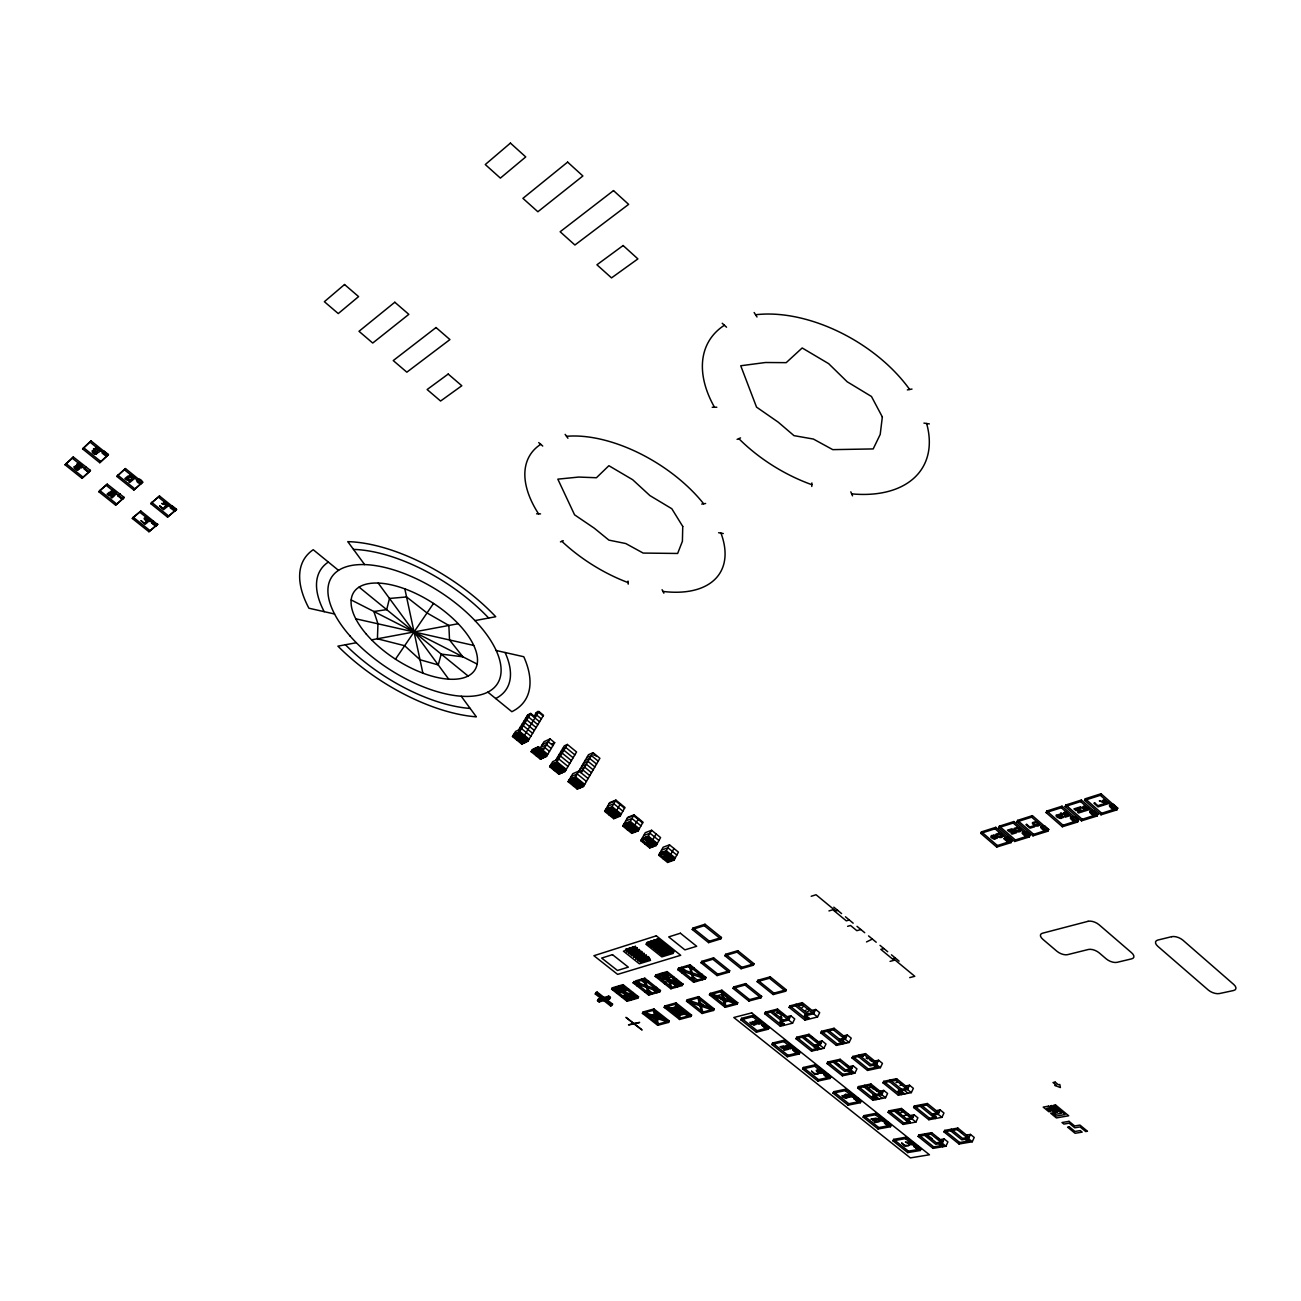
<?xml version="1.0" encoding="UTF-8"?>
<svg xmlns="http://www.w3.org/2000/svg" width="1301" height="1301" viewBox="0 0 1301 1301"><rect width="100%" height="100%" fill="white"/><g stroke="black" fill="none" stroke-linecap="round" stroke-linejoin="round"><path stroke-width="1.5" d="M79.507 468.832L79.507 468.897A2 0.878 36.3 0 1 79.215 469.254L75.295 467.644L77.572 470.246A2.391 1.057 36.3 0 0 78.06 470.311L77.621 469.303A2.179 0.959 36.3 0 1 77.117 469.352L76.824 469.271M811.775 486.46L811.889 482.931M76.857 464.457L78.304 463.367A2.944 1.301 36.3 0 1 78.776 463.449A2.651 1.171 36.3 0 1 79.784 463.839L81.833 465.498A3.252 1.431 36.3 0 1 82.272 466.213L82.321 467.254A7.221 3.187 36.3 0 1 81.882 467.71L81.182 467.921A3.171 1.399 36.3 0 1 80.499 467.84A2.683 1.187 36.3 0 1 79.231 467.287L77.702 466.067A2.586 1.138 36.3 0 1 77.084 465.238M1117.559 808.344L1101.069 793.756L1085.278 798.781L1084.579 800.326L1101.004 814.8L1116.86 809.905L1117.673 808.116L1113.558 804.473C1101.41 804.213 1122.259 814.914 1109.574 805.709M970.465 1134.407L968.497 1138.733L961.862 1139.855L950.543 1130.748L951.226 1129.252L962.545 1138.359L969.18 1137.237L957.845 1128.081L944.656 1130.406L943.973 1131.886L959.032 1144.002L972.27 1141.774L974.221 1137.448L970.465 1134.407L967.131 1134.976L965.179 1139.302L968.936 1142.327L969.619 1140.831L965.862 1137.806M959.032 1144.002L959.699 1142.506L969.619 1140.831M1113.558 804.473L1109.46 805.953M944.168 1138.912L942.217 1143.189L935.744 1144.295L924.523 1135.301L925.206 1133.822L936.427 1142.815L942.9 1141.709L931.646 1132.683L918.815 1134.944L918.132 1136.423L933.045 1148.36L945.957 1146.197L947.909 1141.92L944.168 1138.912L940.932 1139.481L938.98 1143.742L942.721 1146.734L943.388 1145.254L939.664 1142.262M1097.784 814.475L1081.375 800.034L1065.877 804.977L1065.161 806.506L1081.505 820.833L1097.068 816.02L1097.881 814.231L1093.799 810.637C1081.814 810.409 1102.484 820.947 1089.88 811.857M943.973 1131.886L957.146 1129.577L957.845 1128.081M1101.004 814.8L1101.703 813.255L1117.673 808.116M933.045 1148.36L933.728 1146.88L943.388 1145.254M1084.579 800.326L1100.353 795.301L1101.069 793.756M1093.799 810.637L1089.783 812.084M918.132 1136.423L930.963 1134.163L931.646 1132.683M1078.35 820.492L1062.039 806.197L1046.817 811.043L1046.102 812.572L1062.348 826.753L1077.635 822.021L1078.464 820.264L1074.382 816.686C1062.575 816.491 1083.066 826.867 1070.544 817.89M932.264 1113.981L938.834 1112.762L927.385 1103.508L914.327 1106.013L913.627 1107.493L928.849 1119.722L941.957 1117.331L943.957 1113.005L940.151 1109.932L936.85 1110.55M1081.505 820.833L1082.204 819.305L1097.881 814.231M928.849 1119.722L929.532 1118.242L936.07 1117.039L935.37 1118.535L920.132 1106.257L920.832 1104.76L936.07 1117.039M917.384 1145.839L914.131 1146.604L917.384 1145.839L921.092 1148.799L920.311 1150.491L907.74 1152.605L892.941 1140.831L893.624 1139.367L906.13 1137.172L920.994 1149.027L908.407 1151.157L893.624 1139.367M921.092 1148.799L917.823 1149.564L914.131 1146.604M1065.161 806.506L1080.659 801.579L1081.375 800.034M1074.382 816.686L1070.447 818.118M940.151 1109.932L938.151 1114.258L931.581 1115.477M927.385 1103.508L926.686 1105.021L941.957 1117.331M907.74 1152.605L908.407 1151.157M1062.348 826.753L1063.047 825.224L1078.464 820.264M910.18 1121.787L909.497 1123.251L894.389 1111.152L895.088 1109.688L910.18 1121.787L903.821 1122.942L888.746 1110.891L888.046 1112.355L903.122 1124.422L915.904 1122.08L917.888 1117.819L914.115 1114.794L910.911 1115.38M914.115 1114.794L912.115 1119.055L905.724 1120.242M1048.557 829.713L1032.392 815.646L1017.593 820.362L1016.878 821.874L1032.978 835.827L1047.842 831.225L1048.671 829.485L1044.638 825.972C1033.075 825.81 1053.29 835.958 1040.898 827.143M892.941 1140.831L905.447 1138.635L906.13 1137.172M1046.102 812.572L1061.323 807.726L1062.039 806.197M903.122 1124.422L903.821 1122.942M1044.638 825.972L1040.784 827.371M909.513 1085.213L907.48 1089.539L897.739 1091.474L901.577 1094.564L902.276 1093.068L898.438 1089.978L908.179 1088.026L896.6 1078.692L883.688 1081.359L882.989 1082.855L898.34 1095.198L911.334 1092.629L913.367 1088.319L909.513 1085.213L906.26 1085.863L904.228 1090.189L908.065 1093.279M863.815 1115.656L878.76 1127.544L891.201 1125.267L876.207 1113.282L863.815 1115.656L863.116 1117.104L878.061 1128.992L890.518 1126.731L891.315 1125.04L887.558 1122.047C880.305 1121.316 888.616 1127.951 891.315 1125.04M888.046 1112.355L900.764 1109.948L901.463 1108.468L912.814 1117.575L906.407 1118.762M1030.002 835.47L1013.918 821.533L999.379 826.168L998.664 827.664L1014.682 841.487L1029.286 836.966L1030.099 835.242L1026.099 831.762C1014.699 831.615 1034.734 841.617 1022.423 832.9M1032.978 835.827L1033.677 834.331L1048.671 829.485M878.061 1128.992L878.76 1127.544M1014.682 841.487L1015.382 839.991L1030.099 835.242M898.34 1095.198L899.056 1093.718L902.276 1093.068M1016.878 821.874L1031.677 817.158L1032.392 815.646M887.558 1122.047L884.338 1122.844M1026.099 831.762L1022.326 833.128M863.116 1117.104L875.508 1114.746L876.207 1113.282M1011.755 841.113L995.785 827.322L981.491 831.876L980.775 833.356L996.696 847.049L1011.056 842.609L1011.869 840.885L1007.885 837.437L1004.177 838.803L1008.145 842.235L1004.177 838.803M883.753 1090.417L881.72 1094.678L872.239 1096.58L876.045 1099.621L876.744 1098.142L872.938 1095.1L882.436 1093.198L870.954 1083.993L858.384 1086.595L857.668 1088.059L872.89 1100.239L885.542 1097.735L887.575 1093.474L883.753 1090.417L880.582 1091.051L878.549 1095.312L882.371 1098.369M882.989 1082.855L895.901 1080.188L896.6 1078.692M872.89 1100.239L873.605 1098.776L876.744 1098.142M996.696 847.049L997.395 845.552L1011.869 840.885M998.664 827.664L1013.203 823.029L1013.918 821.533M878.565 1060.234L876.484 1064.543L870.06 1065.942L858.384 1056.542L859.099 1055.046L870.776 1064.446L877.216 1063.047L865.507 1053.615L852.74 1056.461L852.009 1057.941L867.539 1070.43L880.387 1067.682L882.452 1063.372L878.565 1060.234L875.345 1060.933L873.264 1065.243L877.15 1068.381L877.866 1066.885L873.996 1063.746M980.775 833.356L995.07 828.802L995.785 827.322M857.44 1098.011L854.253 1098.857L857.44 1098.011L861.229 1101.02L860.416 1102.711L848.089 1105.151L832.998 1093.133L833.713 1091.685L845.959 1089.148L861.116 1101.248L848.805 1103.703L833.713 1091.685M861.229 1101.02L858.026 1101.866L854.253 1098.857M857.668 1088.059L870.239 1085.473L870.954 1083.993M848.089 1105.151L848.805 1103.703M867.539 1070.43L868.255 1068.95L877.866 1066.885M853.082 1065.779L851.017 1070.056L844.739 1071.406L833.177 1062.136L833.892 1060.657L845.471 1069.926L851.732 1068.576L840.137 1059.274L827.696 1062.039L826.981 1063.519L842.365 1075.813L854.871 1073.146L856.936 1068.869L853.082 1065.779L849.943 1066.462L847.878 1070.723L851.732 1073.813L852.448 1072.333L848.594 1069.243M832.998 1093.133L845.26 1090.612L845.959 1089.148M852.009 1057.941L864.791 1055.111L865.507 1053.615M842.365 1075.813L843.081 1074.35L852.448 1072.333M803.302 1067.487L818.54 1079.619L830.737 1077L815.418 1064.771L803.302 1067.487L802.587 1068.934L817.825 1081.066L830.022 1078.464L830.835 1076.773L827.029 1073.715C819.841 1073.162 828.184 1079.814 830.835 1076.773M826.981 1063.519L839.405 1060.754L840.137 1059.274M839.552 1039.288L845.91 1037.808L834.087 1028.278L821.468 1031.303L820.72 1032.783L836.413 1045.402L849.114 1042.475L851.228 1038.149L847.293 1034.994L844.121 1035.742L841.991 1040.052L845.926 1043.207M817.825 1081.066L818.54 1079.619M836.413 1045.402L837.145 1043.906L843.471 1042.443L827.761 1029.79L827.013 1031.286L842.739 1043.939L843.471 1042.443M827.029 1073.715L823.858 1074.61M847.293 1034.994L845.178 1039.304L838.82 1040.784M818.41 1048.248L817.678 1049.728L802.099 1037.239L802.831 1035.775L818.41 1048.248L812.247 1049.679L811.515 1051.143L795.968 1038.718L796.7 1037.239L809.011 1034.295L820.72 1043.695L814.524 1045.142M811.515 1051.143L823.875 1048.297L825.989 1044.02L822.102 1040.898L819.988 1045.175L813.792 1046.606M802.587 1068.934L814.702 1066.235L815.418 1064.771M820.72 1032.783L833.356 1029.774L834.087 1028.278M815.711 1009.478L813.548 1013.788L804.116 1016.146L808.084 1019.333L808.832 1017.854L804.864 1014.666L814.296 1012.292L802.343 1002.664L789.87 1005.884L789.105 1007.364L804.961 1020.114L817.516 1016.992L819.679 1012.682L815.711 1009.478L812.556 1010.275M800.034 1052.493L784.568 1040.149L772.583 1043.028L771.851 1044.475L787.251 1056.737L799.302 1053.956L800.148 1052.265L796.293 1049.191C786.341 1048.817 804.994 1057.599 793.268 1049.891M795.968 1038.718L808.263 1035.775L809.011 1034.295M804.961 1020.114L805.709 1018.618L808.832 1017.854M787.251 1056.737L787.983 1055.29L800.148 1052.265M796.293 1049.191L793.155 1050.118M789.105 1007.364L801.595 1004.161L802.343 1002.664M790.797 1015.772L788.634 1020.033L779.462 1022.326L783.381 1025.464L784.129 1023.985L780.21 1020.846L789.382 1018.553L777.543 1009.056L765.395 1012.194L764.646 1013.658L780.34 1026.213L792.569 1023.188L794.716 1018.927L790.797 1015.772L787.723 1016.536M771.851 1044.475L783.836 1041.613L784.568 1040.149M780.34 1026.213L781.088 1024.749L784.129 1023.985M769.021 1027.741L753.409 1015.284L741.57 1018.325L740.806 1019.789L756.369 1032.165L768.273 1029.205L769.135 1027.53L765.248 1024.407L762.142 1025.383L766.029 1028.489L762.142 1025.383M785.576 991.248L786.308 989.817L770.225 976.84L757.898 980.255L757.166 981.67L773.168 994.549L785.576 991.248L769.493 978.271L757.166 981.67M764.646 1013.658L776.795 1010.535L777.543 1009.056M773.168 994.549L773.916 993.118L786.308 989.817M756.369 1032.165L757.117 1030.717L769.135 1027.53M769.493 978.271L770.225 976.84M760.939 997.818L761.67 996.387L745.733 983.605L733.731 986.922L732.983 988.337L748.856 1001.038L760.939 997.818L745.001 985.036L732.983 988.337M740.806 1019.789L752.645 1016.732L753.409 1015.284M748.856 1001.038L749.587 999.623L761.67 996.387M753.312 965.228L754.06 963.797L737.797 950.689L725.633 954.283L724.868 955.715L741.066 968.725L753.312 965.228L737.049 952.121L724.868 955.715M745.001 985.036L745.733 983.605M741.066 968.725L741.814 967.293L754.06 963.797M737.049 952.121L737.797 950.689M728.967 972.172L729.715 970.757L713.615 957.845L701.759 961.358L701.011 962.756L717.046 975.587L728.967 972.172L712.867 959.26L701.011 962.756M717.046 975.587L717.794 974.173L729.715 970.757M702.345 979.783L703.093 978.368L699.125 975.197M696.539 981.426L697.287 980.043L693.319 976.872L690.067 964.805L678.52 968.22L677.772 969.619L693.661 982.255L705.272 978.937L706.02 977.539L702.036 974.368L699.092 975.262M720.705 938.932L721.47 937.501L705.028 924.247L693.01 928.052L692.246 929.483L708.606 942.64L720.705 938.932L704.264 925.678L692.246 929.483M701.288 975.766L702.036 974.368M712.867 959.26L713.615 957.845M693.319 969.408L694.067 967.993L690.067 964.805L689.319 966.22L693.661 982.255L694.392 980.856L693.319 976.872L689.693 979.1M708.606 942.64L709.37 941.208L721.47 937.501M680.651 968.773L681.399 967.375L685.351 970.611L681.757 972.79M704.264 925.678L705.028 924.247M675.788 980.434L676.52 979.051L671.885 980.45L678.293 985.524L677.577 986.841M675.463 987.459L676.195 986.077L669.804 981.003L665.201 982.385M686.424 967.066L687.172 965.667L691.124 968.903L694.035 968.058L702.003 974.416M664.502 983.702L665.234 982.32M672.812 978.092L673.56 976.693L668.942 978.092L662.518 973.002M659.688 974.953L660.436 973.571L666.86 978.661L662.258 980.043L661.542 981.377M661.802 974.335L662.551 972.953L668.958 978.043M653.801 988.223L657.704 991.313L656.94 992.728L653.037 989.654L656.566 987.426L653.769 988.288L657.672 991.362L660.453 990.581L644.792 978.206L642.043 979.019L645.963 982.109L649.427 993.736L648.679 995.086L633.099 982.808L636.563 980.645M636.596 980.58L635.815 982.011L639.734 985.085L637.002 985.882L640.499 983.67L636.596 980.58L642.076 978.97L645.995 982.06L648.744 981.247L645.215 983.475L641.295 980.385L642.076 978.97M629.538 993.671L634.855 997.851L634.091 999.249L628.773 995.086L632.465 994.013L633.245 992.598L629.505 993.736L634.823 997.9L638.531 996.842L623.033 984.646L612.348 987.817L611.6 989.15L627.049 1001.266L637.799 998.192L638.531 996.842L612.348 987.817L627.781 999.916L631.457 998.859L626.188 994.647L624.708 989.882L619.374 985.686L618.593 987.085L623.927 991.281L627.619 990.207L628.399 988.793L624.675 989.931L619.341 985.735M597.501 1000.68L607.941 997.656L608.787 996.127L610.413 997.395L609.584 998.924L599.127 1001.949L597.501 1000.68L598.346 999.168L608.787 996.127M617.699 991.931L616.918 993.33L620.593 992.256L615.259 988.077L616.04 986.678L621.325 990.907M610.624 1005.949L612.576 1004.112L597.24 992.126L596.134 992.452L595.289 993.98L610.624 1005.949L612.576 1004.112M599.127 1001.949L599.972 1000.436L610.413 997.395M670.747 854.334L673.983 848.496M667.608 862.449L673.999 860.156L678.423 852.122L669.511 844.869L663.152 847.211L658.696 855.212L667.608 862.449L668.828 860.254M595.289 993.98L597.24 992.126M663.087 851.862L671.609 859.847M658.696 855.212L665.055 852.887L669.511 844.869M656.094 845.601L660.566 837.584L651.606 830.266L645.28 832.673L640.791 840.674L649.752 847.959L656.094 845.601L647.101 838.283L640.791 840.674M652.826 839.763L656.094 833.925M649.752 847.959L650.565 846.496L656.907 844.138L647.914 836.836L641.604 839.21L650.565 846.496M645.166 837.291L653.736 845.325M647.101 838.283L651.606 830.266M638.075 830.965L643.019 822.216L634.01 814.865L627.732 817.337L622.772 826.054L631.798 833.372L638.075 830.965L629.034 823.614L622.772 826.054M634.807 825.094L638.515 818.54M631.798 833.372L632.611 831.924L638.905 829.501L629.863 822.151L623.602 824.59L632.611 831.924M627.147 822.655L626.724 823.37L635.75 830.705M629.034 823.614L634.01 814.865M619.975 816.231L624.968 807.498L615.893 800.099L609.665 802.636L604.656 811.352L613.73 818.703L619.975 816.231L610.868 808.848L604.656 811.352M610.868 808.848L615.893 800.099M616.674 810.36L620.431 803.807M613.73 818.703L614.56 817.256L620.805 814.784L611.714 807.384L605.502 809.889L614.56 817.256M609.014 807.905L608.592 808.637L617.682 816.02M588.101 778.518L578.929 771.054L572.798 773.705L568.114 781.673L577.286 789.122L578.132 787.674L584.279 785.072L575.075 777.591L568.96 780.226L578.132 787.674M577.286 789.122L583.433 786.536L599.907 758.288L593.077 752.694L588.475 754.726L574.229 779.055L568.114 781.673M572.44 778.177L572.017 778.909L581.205 786.373M581.222 772.924L593.077 752.694M593.809 755.247L594.232 754.515L596.509 756.385M568 766.452L558.763 758.922L552.697 761.638L549.673 766.712L558.91 774.209L565.854 770.094L556.6 762.565L550.534 765.264L559.755 772.761M563.235 770.696L562.796 771.428L553.559 763.915L553.998 763.183M558.91 774.209L564.992 771.542L576.554 751.978L567.35 744.448L564.309 745.831L555.722 760.288M549.673 766.712L555.738 764.012L567.35 744.448M543.102 750.514L550.047 738.903L554.681 742.692L546.453 756.466L540.419 759.199L531.133 751.669L532.434 749.49L538.451 746.725L547.754 754.287M540.419 759.199L547.314 755.019L538.012 747.441L531.995 750.222L541.281 757.751M535.443 748.108L535.004 748.839L544.29 756.385M531.133 751.669L537.134 748.904L538.451 746.725M537.378 712.216L537.801 711.501L543.086 716.005M524.449 735.325L538.874 711.501L543.509 715.29L527.799 741.31L521.815 744.107L512.48 736.529L515.554 731.455L521.522 728.609L530.873 736.22M521.815 744.107L523.132 741.928M516.773 732.935L516.334 733.666L525.685 741.261M518.53 730.04L527.751 714.883L530.743 713.436L535.394 717.241M512.48 736.529L518.432 733.699L530.743 713.436M395.471 659.184L433.509 603.453M176.399 509.602L159.503 495.99L150.721 503.601L167.536 517.099L176.546 509.407L172.334 506.008L170.203 507.78L174.562 510.968M167.536 517.099L176.546 509.407M153.388 521.099L151.453 522.628L155.616 525.946L151.453 522.628M148.932 531.735L157.697 524.238L148.932 531.735L132.328 518.481L133.239 517.229L140.866 511.065L157.551 524.433M132.328 518.481L140.866 511.065M150.721 503.601L159.503 495.99M140.719 483.744C132.686 481.825 138.947 475.288 142.671 482.118L133.824 490.038L116.83 476.394L125.449 468.571L142.525 482.313M115.626 505.146L124.229 497.454L107.235 484.151L99.787 490.51L98.86 491.762L115.626 505.146L124.229 497.454M133.824 490.038L142.671 482.118M118.001 495.86L120.017 494.087L118.001 495.86L122.196 499.21L118.147 495.665M116.83 476.394L125.449 468.571M98.86 491.762L107.235 484.151M89.346 471.84L90.436 470.393L73.263 456.96L65.05 464.782L81.996 478.296L89.346 471.84L72.303 458.212L65.05 464.782M108.292 454.765L91.037 440.893L82.597 448.91L99.754 462.701L108.438 454.569L104.129 451.105L102.08 452.992L106.389 456.44M99.754 462.701L108.438 454.569M84.207 468.815L88.435 472.214L84.207 468.815L86.045 467.189M81.996 478.296L90.436 470.393M72.303 458.212L73.263 456.96M82.597 448.91L91.037 440.893M868.336 1058.51L867.328 1058.835M802.099 1007.576L803.644 1006.258M136.459 480.329L138.41 478.703M900.032 1085.408L901.577 1084.351L900.373 1083.375M799.448 1005.429L801.774 1003.884L802.652 1004.583L800.944 1005.624M902.813 1111.526L899.528 1113.656L900.829 1114.697M1083.391 806.474L1083.489 806.409A2.944 1.529 24.4 0 1 1083.961 806.262A2.195 1.155 24.4 0 1 1084.449 806.23M863.539 1055.778L863.311 1055.957A2.537 1.073 26.4 0 0 863.165 1056.347L862.254 1055.875M527.312 715.599L530.304 714.151L539.606 721.762M537.801 711.501L533.703 716.526L536.695 715.078L541.346 718.884M535.866 712.948L538.874 711.501M525.555 718.477L528.548 717.046L537.866 724.657M535.443 713.664L538.435 712.216M523.799 721.372L526.791 719.925L536.126 727.535M522.059 724.25L525.035 722.819L534.369 730.43M520.302 727.145L523.278 725.714L532.629 733.325M513.797 734.349L519.766 731.52L529.117 739.131M517.587 739.586L523.555 736.773M550.047 738.903L544.013 741.7L540.549 747.473L546.583 744.709L551.217 748.482M542.289 744.579L548.323 741.798L552.958 745.587M551.657 744.074L554.681 742.692M540.322 749.669L544.843 747.603L549.494 751.376M536.207 754.71L542.241 751.962M562.601 748.709L565.642 747.343L574.847 754.856M560.877 751.604L563.918 750.238L573.139 757.751M559.17 754.499L562.211 753.133L571.432 760.646M557.446 757.393L560.487 756.027L569.708 763.541M550.974 764.533L557.039 761.833L566.277 769.363M554.73 769.737L560.796 767.053M586.784 757.605L591.386 755.572L598.232 761.166M585.092 760.467L589.695 758.45L596.557 764.061M583.401 763.345L588.003 761.345L594.866 766.94M581.71 766.24L586.312 764.224L593.175 769.834M580.018 769.119L584.621 767.118L591.483 772.729M578.311 772.013L582.913 770.013L589.792 775.624M571.09 776.599L577.221 773.949L586.409 781.429M569.383 779.494L575.514 776.86L584.702 784.34L581.628 785.641M573.123 784.682L579.254 782.064M737.098 439.364L740.545 437.917M74.856 468.441L74.742 468.327A2.082 0.911 36.3 0 1 74.076 467.303L74.108 466.864A2.732 1.203 36.3 0 1 74.32 466.685L74.433 466.62M609.258 803.367L615.471 800.831L624.545 808.23M607.583 806.262L613.796 803.742L622.886 811.141M560.438 541.883L563.284 540.744M605.908 809.173L612.137 806.653L621.227 814.052M609.616 814.312L615.845 811.808M627.326 818.069L633.587 815.597L642.613 822.948M625.667 820.964L631.944 818.508L640.97 825.859M624.008 823.875L630.286 821.419L639.328 828.77M627.7 828.981L633.977 826.558M643.653 835.584L649.963 833.177L658.94 840.495M642.011 838.495L648.337 836.104L657.314 843.406M645.686 843.585L652.012 841.21M661.526 850.122L667.901 847.78L676.813 855.05M659.916 853.017L666.275 850.691L675.203 857.961M663.559 858.107L669.934 855.798M657.964 939.078L646.581 942.672L662.616 955.438L674.097 951.909L657.981 939.046L662.632 955.406M811.19 896.275L816.069 894.746L835.714 910.976L837.698 910.375M1004.274 838.56L1007.885 837.437M828.948 910.928L832.851 909.741L846.317 920.864L849.309 919.97M682.505 971.392L685.383 970.546M691.156 968.855L694.067 967.993M617.666 991.98L621.358 990.858M847.618 926.328L850.545 925.483L856.855 930.687L860.855 929.532M603.81 998.452L604.916 998.127M602.965 999.965L604.071 999.656M634.855 997.851L631.489 998.81L630.725 1000.209L625.423 996.046L621.748 997.103L622.512 995.704L626.188 994.647L627.781 999.916L627.049 1001.266L622.285 986.012L623.033 984.646L624.675 989.931M657.704 991.313L652.191 992.891L651.427 994.306L647.524 991.232L644.792 992.029L648.305 989.817L652.159 992.939L649.427 993.736L633.847 981.442L660.453 990.581L659.705 991.947L648.679 995.086L644.044 979.572L644.792 978.206L645.963 982.109M872.386 939.046L866.515 941.94M883.851 948.543L880.826 949.372L894.063 960.301L890.063 961.374M671.576 1008.177L677.138 1006.649L684.879 1012.763L679.268 1014.325L671.576 1008.177L677.105 1006.714L684.846 1012.828M717.014 995.818L722.901 994.159L730.755 1000.502L724.868 1002.095L717.046 995.769M656.907 1018.829L660.323 1017.87L655.541 1014.097L652.11 1015.089L656.907 1018.829L658.42 1023.952L657.704 1025.302L642.418 1013.316L643.149 1011.967L653.964 1008.974L669.316 1021.041L668.6 1022.407L657.704 1025.302L653.232 1010.324L653.964 1008.974L656.924 1018.781M633.587 1023.497L628.497 1024.879L634.124 1023.92C661.965 1045.337 605.908 1001.542 634.124 1023.92M633.961 1023.399L639.62 1022.44L634.498 1023.822M895.283 957.991L893.267 958.528L914.782 976.303L909.724 977.604M866.938 1058.103L866.059 1058.12M762.256 1025.155L765.248 1024.407M822.102 1040.898L818.996 1041.629L816.882 1045.89L820.768 1049.013M869.588 1059.876L870.873 1059.599M871.182 1061.177L873.296 1061.551M894.681 1080.578L896.454 1080.22M896.974 1082.497L895.966 1082.513M902.357 1115.916L907.106 1114.973M888.746 1110.891L901.463 1108.468M913.627 1107.493L927.141 1104.956M898.145 1111.038L902.699 1110.16L904.894 1111.932M356.311 642.727L337.918 646.158A131.092 61.521 32.7 0 0 476.345 716.835L461.237 696.263M371.614 639.864L458.163 623.732M474.914 620.61L495.73 616.723A131.092 61.521 32.7 0 0 347.79 541.639L364.622 564.585M907.35 389.91L912.001 389.064M701.743 504.089L705.614 503.487M712.216 407.262L716.818 407.246M536.597 513.797L540.533 513.895M781.332 1017.463L780.437 1017.349M923.938 423.101L929.353 423.915M718.624 532.727L723.291 533.54M94.745 453.545L93.005 451.821L96.485 453.464M1104.403 800.066L1104.972 800.213A1.659 0.878 24.1 0 1 1105.525 800.457L1109.07 803.433L1104.012 805.01L1102.955 804.067L1104.809 803.205A3.041 1.594 24.2 0 0 1104.24 802.766L1099.345 800.879L1103.346 801.758L1102.793 800.928A1.838 0.976 24.2 0 1 1103.037 800.278L1103.134 800.213A2.976 1.561 24.1 0 1 1103.606 800.05A2.212 1.171 24.1 0 1 1104.126 800.017M334.585 614.007L308.906 608.217A131.092 61.521 32.7 0 1 313.216 549.721L338.52 570.358M355.775 618.804L473.71 645.426M496.12 650.484L523.783 656.729A131.092 61.521 32.7 0 1 511.846 711.696L487.859 692.148M1084.725 806.262L1085.294 806.409A1.643 0.862 24.4 0 1 1085.847 806.653L1089.36 809.612L1084.4 811.157L1083.343 810.214L1085.164 809.385A2.992 1.561 24.4 0 0 1084.595 808.946L1079.749 807.059L1083.7 807.937L1083.164 807.108A1.821 0.959 24.4 0 1 1083.391 806.474M807.238 1008.779L807.612 1008.877A2.521 1.073 27.1 0 1 808.62 1009.381M777.185 1012.698L776.843 1012.617A2.813 1.187 27.4 0 0 776.372 1012.552M780.063 1012.341L784.373 1015.479M777.543 1012.812L778.649 1013.333M873.589 1087.229L877.492 1090.173A2.992 1.236 26.3 0 1 877.703 1090.693M871.036 1087.636L869.995 1087.278A3.057 1.252 26.3 0 0 869.247 1087.229M94.436 453.431L96.372 454.407L95.363 453.529A2.212 0.992 36.4 0 1 94.827 453.561M994.972 835.437L995.883 835.99A4.781 2.407 25.5 0 1 996.615 836.608L997.265 837.454A1.903 0.959 25.5 0 1 997.314 837.925A1.756 0.894 25.5 0 1 997.054 838.267A2.13 1.073 25.5 0 1 996.615 838.397A1.903 0.959 25.5 0 1 995.915 838.332L991.899 836.559L993.557 838.186A2.309 1.171 25.5 0 0 994.306 838.218L995.2 839.096L994.322 839.129A2.537 1.268 25.5 0 1 993.671 838.999L991.817 837.99A5.659 2.846 25.5 0 1 991.134 837.389A4.082 2.049 25.5 0 1 990.793 837.015L991.411 835.535A1.968 0.992 25.5 0 1 992.939 835.909M992.891 835.909L996.078 837.405L993.183 835.112A2.163 1.09 25.5 0 1 994.956 835.437M75.588 466.88L78.385 468.262L75.409 465.969A2 0.878 36.3 0 1 76.206 465.937A2.017 0.894 36.3 0 1 76.743 466.148L77.605 466.652A4.521 1.984 36.3 0 1 78.385 467.27L79.215 468.132M351.205 599.956L477.125 664.063M94.713 454.26L93.558 453.529A5.415 2.423 36.4 0 1 92.826 452.911A3.919 1.756 36.4 0 1 92.42 452.537L92.143 450.78A1.903 0.846 36.4 0 1 93.347 451.04L96.16 452.455L93.135 450.113A2.065 0.927 36.4 0 1 94.501 450.292L95.363 450.813A4.586 2.049 36.4 0 1 96.16 451.414L96.99 452.309A2.033 0.911 36.4 0 1 97.266 452.764M77.003 470.019L75.865 469.303A5.35 2.358 36.3 0 1 75.133 468.702M874.483 1089.62L875.784 1089.636M781.397 1014.975L779.689 1013.934M872.272 1088.287L873.443 1088.986M808.572 1009.885L806.587 1008.698M607.941 997.656L609.584 998.924M603.55 997.656L605.176 998.924M596.134 992.452L611.454 1004.437M596.395 993.655L611.73 1005.64M602.705 999.168L604.331 1000.453M598.346 999.168L599.972 1000.436M655.509 1014.162L660.29 1017.919M660.42 973.636L666.828 978.71M669.771 981.052L676.162 986.125M671.918 980.385L678.325 985.459M66.009 463.53L82.939 477.06M99.787 490.51L116.553 503.894M133.239 517.229L149.843 530.483M752.645 1016.732L768.273 1029.205M783.836 1041.613L799.302 1053.956M814.702 1066.235L830.022 1078.464M845.26 1090.612L860.416 1102.711M875.508 1114.746L890.518 1126.731M905.447 1138.635L920.311 1150.491M823.972 1074.382L827.778 1077.423M854.35 1098.629L858.14 1101.638M884.436 1122.633L888.176 1125.609M914.229 1146.392L917.937 1149.336M741.57 1018.325L757.117 1030.717M772.583 1043.028L787.983 1055.29M928.719 1136.033L932.313 1138.912M783.251 1020.082L771.444 1010.633L770.696 1012.097L782.503 1021.561M876.093 1094.466L864.645 1085.294L863.929 1086.774L879.2 1098.987M804.473 1037.499L805.904 1038.637M836.51 1063.161L839.112 1065.243M896.617 1111.314L898.015 1112.436M927.694 1136.212L930.215 1138.245M701.759 961.358L717.794 974.173M733.731 986.922L749.587 999.623M765.395 1012.194L781.088 1024.749M796.7 1037.239L812.247 1049.679M827.696 1062.039L843.081 1074.35M858.384 1086.595L873.605 1098.776M918.815 1134.944L933.728 1146.88M106.292 485.403L123.156 498.901M139.939 512.318L156.624 525.685M83.557 447.658L100.714 461.432M117.773 475.141L134.751 488.769M151.648 502.332L168.463 515.846M810.36 1036.084L812.621 1037.905M815.451 1040.166L817.711 1041.987M846.089 1064.836L847.602 1066.039M907.643 1114.128L909.838 1115.884M937.354 1138.033L938.818 1139.221M776.795 1010.535L792.569 1023.188M808.263 1035.775L823.875 1048.297M839.405 1060.754L854.871 1073.146M870.239 1085.473L885.542 1097.735M900.764 1109.948L915.904 1122.08M930.963 1134.163L945.957 1146.197M960.691 1132.016L961.602 1132.748M801.595 1004.161L817.516 1016.992M833.356 1029.774L849.114 1042.475M864.791 1055.111L880.387 1067.682M895.901 1080.188L911.334 1092.629M957.146 1129.577L972.27 1141.774M808.002 1013.869L796.082 1004.274L795.334 1005.771L807.254 1015.365M901.674 1089.344L890.128 1080.025L889.412 1081.521L904.813 1093.93M90.078 442.161L107.332 456.033M124.489 469.84L141.581 483.582M158.576 497.258L175.472 510.87M789.87 1005.884L805.709 1018.618M821.468 1031.303L837.145 1043.906M852.74 1056.461L868.255 1068.95M883.688 1081.359L899.056 1093.718M914.327 1106.013L929.532 1118.242M944.656 1130.406L959.699 1142.506M693.01 928.052L709.37 941.208M725.633 954.283L741.814 967.293M757.898 980.255L773.916 993.118M635.099 816.589L639.604 820.264M518.432 733.699L527.799 741.31M537.134 748.904L546.453 756.466M555.738 764.012L564.992 771.542M574.229 779.055L583.433 786.536M665.055 852.887L673.999 860.156M359.092 587.125L468.1 676.032M833.795 907.155L841.584 913.595M845.422 916.766L853.18 923.19M857.001 926.328L864.726 932.719M868.531 935.874L876.223 942.233M880.013 945.355L887.689 951.714M891.461 954.82L899.105 961.146M981.491 831.876L997.395 845.552M995.07 828.802L1011.056 842.609M538.728 442.6L542.728 446.048M1013.203 823.029L1029.286 836.966M999.379 826.168L1015.382 839.991M1017.593 820.362L1033.677 834.331M1031.677 817.158L1047.842 831.225M1046.817 811.043L1063.047 825.224M1065.877 804.977L1082.204 819.305M1061.323 807.726L1077.635 822.021M1080.659 801.579L1097.068 816.02M1085.278 798.781L1101.703 813.255M1100.353 795.301L1116.86 809.905M780.567 1016.244L781.901 1017.431M776.388 1015.089L775.542 1014.243M869.377 1089.588L868.564 1088.774A3.057 1.252 26.3 0 1 868.239 1088.27M722.218 323.282L726.543 327.201M805.433 1010.292L805.563 1010.405A3.496 1.496 27.1 0 0 806.067 1010.828M750.449 1023.22L750.352 1023.123A2.065 0.862 27.6 0 1 749.945 1022.293L754.987 1023.741L752.173 1021.659A1.984 0.829 27.6 0 1 753.751 1022.017L754.645 1022.537A4.456 1.854 27.6 0 1 755.361 1023.09L756.044 1024.456A1.984 0.829 27.6 0 1 755.572 1024.603L751.23 1022.83L752.889 1024.261A2.163 0.894 27.6 0 0 753.555 1024.326L754.434 1025.107L751.36 1024.001A5.285 2.195 27.6 0 1 750.693 1023.448M842.446 1096.499L842.349 1096.385A2.033 0.829 26.6 0 1 841.991 1095.605L846.935 1097.15L844.17 1095.084L846.756 1095.962A4.407 1.789 26.6 0 1 847.455 1096.499C850.366 1100.321 839.519 1093.767 844.869 1097.524A2.147 0.878 26.6 0 0 845.536 1097.605L846.398 1098.369L843.324 1097.231A5.22 2.13 26.5 0 1 842.674 1096.71M378.201 583.076L448.715 679.187M565.138 434.371L567.935 438.242M754.141 312.516L757.003 316.989M662.079 589.695L663.868 593.158M1063.21 816.784L1062.559 815.89A4.944 2.553 24.7 0 0 1061.811 815.255L1060.868 814.686A2.228 1.155 24.7 0 0 1058.981 814.361L1061.958 816.719L1058.64 815.19A2.049 1.057 24.8 0 0 1057.095 814.816L1056.542 814.93A1.821 0.943 24.8 0 0 1056.119 815.369A2.277 1.187 24.7 0 0 1056.412 816.361A4.212 2.179 24.7 0 0 1056.754 816.735A5.838 3.025 24.7 0 0 1057.437 817.37L1060.966 818.492L1060.071 817.597A2.391 1.236 24.7 0 1 1059.258 817.565L1057.55 815.922L1061.535 817.662A2 1.025 24.7 0 0 1062.478 817.76A2.195 1.138 24.7 0 0 1062.966 817.63A1.821 0.943 24.7 0 0 1063.259 817.288M850.805 491.859L852.513 495.844M1063.876 813.19L1064.429 814.019L1060.51 813.141L1065.308 814.995A2.96 1.529 24.7 0 1 1065.877 815.434L1064.088 816.264L1065.145 817.191L1070.007 815.662L1066.511 812.751A1.626 0.846 24.7 0 0 1065.974 812.507L1065.275 812.344A2.179 1.122 24.7 0 0 1064.641 812.344A2.911 1.512 24.6 0 0 1064.185 812.507A1.805 0.943 24.7 0 0 1063.86 813.19M660.843 941.322L664.648 954.804M659.688 940.412L663.835 955.048M658.55 939.501L663.038 955.292M665.396 944.965L667.885 953.812M664.258 944.054L667.071 954.056M663.12 943.144L666.258 954.3M661.981 942.233L665.462 954.544M669.95 948.592L671.121 952.82M668.812 947.697L670.308 953.064M667.673 946.786L669.511 953.308M666.535 945.876L668.698 953.552M672.227 950.413L672.763 952.316M671.088 949.502L671.934 952.56M97.266 452.862L97.233 453.268A2.033 0.911 36.4 0 1 96.42 453.48M404.839 588.881L422.874 673.154M628.041 581.092L628.22 584.133M74.401 466.636A2.082 0.911 36.3 0 1 75.734 466.913M76.889 465.075A3.171 1.399 36.3 0 1 76.661 464.294M926.637 423.508A124.148 74.824 30.6 0 1 851.667 493.86M811.84 484.704A124.148 74.824 30.6 0 1 738.822 438.632M714.509 407.262A124.148 74.824 30.6 0 1 724.381 325.25M755.572 314.761A124.148 74.824 30.6 0 1 909.659 389.487M720.965 533.134A111.788 60.253 31.9 0 1 662.973 591.435M628.123 582.604A111.788 60.253 31.9 0 1 561.853 541.314M538.565 513.846A111.788 60.253 31.9 0 1 540.728 444.324M566.537 436.307A111.788 60.253 31.9 0 1 703.678 503.78M505.081 652.5A109.121 51.194 32.7 0 1 495.681 698.523M470.181 708.443A117.741 55.244 32.7 0 1 345.416 644.759M324.193 611.665A111.658 52.382 32.7 0 1 328.34 562.065M353.482 549.412A120.131 56.366 32.7 0 1 488.672 618.04M808.588 1011.836A2.635 1.122 27.1 0 1 807.401 1011.56M872.207 1086.888A2.927 1.22 26.3 0 1 872.727 1086.969M876.484 1091.23A2.683 1.106 26.3 0 0 876.907 1091.23A2.992 1.236 26.3 0 0 877.297 1091.149A2.488 1.025 26.3 0 0 877.638 1090.775M81.296 466.148L79.572 466.815L78.093 464.717A5.334 2.358 36.3 0 1 78.369 464.457L81.296 466.148M791.707 1047.907L791.203 1048.639A7.139 2.96 27.2 0 1 790.585 1048.801L789.593 1048.801A3.122 1.285 27.2 0 1 788.78 1048.622A2.618 1.09 27.2 0 1 787.69 1048.151L786.032 1046.898A2.553 1.057 27.2 0 1 785.625 1046.232A3.074 1.268 27.2 0 1 785.674 1045.679L788.796 1045.467A2.586 1.073 27.2 0 1 789.609 1045.841L791.463 1047.338A3.204 1.334 27.2 0 1 791.707 1047.907M682.749 526.433L682.407 541.281L677.642 553.462L643.166 553.071L625.765 543.542L608.901 540.126L594.297 528.206L574.57 514.822L557.836 479.158L578.734 477.06L596.427 477.743L608.884 465.709L632.66 479.711L649.931 495.6L671.82 508.74L682.749 526.433M115.122 493.193L113.382 493.843L111.919 491.778A5.285 2.342 35.8 0 1 112.211 491.518L115.122 493.193M848.236 1094.304L848.821 1095.214L845.455 1094.255L849.667 1096.027A2.651 1.09 26.5 0 1 850.187 1096.401L848.772 1096.906L853.667 1096.889L848.935 1093.962A2.602 1.057 26.5 0 0 848.463 1094.043L848.285 1094.19M377.957 623.797L377.42 638.791L404.66 645.719L420.012 659.753L438.242 664.925L441.202 654.094L462.896 656.826L449.528 639.962L448.861 625.456L427.021 612.966L406.562 596.948L389.471 598.46L386.69 609.632L373.875 611.503L377.957 623.797M755.718 1021.675C759.215 1026.213 760.337 1019.577 755.718 1021.675M822.427 1072.414L821.923 1073.13A7.123 2.927 26.9 0 1 821.289 1073.292L820.297 1073.276A3.106 1.268 26.8 0 1 819.484 1073.097A2.602 1.073 26.8 0 1 818.378 1072.626L816.752 1071.373A2.537 1.041 26.8 0 1 816.345 1070.723A3.057 1.252 26.8 0 1 816.41 1070.186L819.549 1070.024A2.569 1.057 26.8 0 1 820.378 1070.381L822.199 1071.861A3.187 1.317 26.8 0 1 822.443 1072.414M148.607 519.993L146.834 520.611L145.419 518.579A5.237 2.326 35.4 0 1 145.712 518.318L148.607 519.993M878.37 1118.34L878.939 1119.234L875.573 1118.275L879.769 1120.047A2.651 1.073 26.2 0 1 880.289 1120.421L878.858 1120.893L883.786 1120.925L879.069 1118.014A2.586 1.041 26.2 0 0 878.614 1118.096L878.386 1118.275M786.747 1046.427C789.935 1050.899 791.805 1044.508 786.747 1046.427M908.196 1142.132L908.765 1143.026L905.382 1142.034L909.578 1143.823A2.635 1.057 25.9 0 1 910.098 1144.181L908.635 1144.636L913.611 1144.717L908.927 1141.823A2.586 1.041 25.9 0 0 908.456 1141.904L908.196 1142.132M95.542 447.739L96.469 449.203L93.542 448.634L97.494 450.179A2.748 1.236 36.4 0 1 98.063 450.585L97.315 451.675L98.437 452.569L100.828 450.439L96.323 447.3A1.854 0.829 36.4 0 0 95.819 447.381A2.7 1.203 36.4 0 0 95.591 447.577L95.542 447.739M817.483 1070.918C820.606 1075.358 822.639 1069.064 817.483 1070.918M116.244 493.925L116.131 494.299A7.172 3.171 35.9 0 1 115.691 494.738L114.96 494.933A3.139 1.382 35.9 0 1 114.293 494.852A2.651 1.171 35.9 0 1 113.024 494.299L111.512 493.095A2.569 1.138 35.9 0 1 110.894 492.282A3.09 1.366 35.9 0 1 110.699 491.518L112.162 490.461A2.911 1.285 35.9 0 1 112.634 490.542A2.635 1.171 35.9 0 1 113.642 490.932L115.675 492.575A3.22 1.431 35.9 0 1 116.098 493.29L116.244 493.925M760.662 1023.269L760.288 1023.838A7.172 2.992 27.6 0 1 759.556 1024.066L758.581 1024.082A3.122 1.301 27.5 0 1 757.767 1023.887A2.635 1.09 27.5 0 1 756.678 1023.432L755.003 1022.163A2.553 1.073 27.5 0 1 754.58 1021.48A3.074 1.285 27.5 0 1 754.629 1020.911L757.719 1020.683A2.602 1.09 27.5 0 1 758.532 1021.057L760.402 1022.57A3.22 1.35 27.5 0 1 760.662 1023.139L760.662 1023.269M129.824 475.32L130.734 476.751L127.791 476.182L131.743 477.727A2.732 1.22 35.9 0 1 132.312 478.134L131.531 479.191L132.637 480.069L135.109 478.004L130.62 474.898A1.838 0.829 36 0 0 130.116 474.963A2.667 1.203 35.9 0 0 129.889 475.158L129.856 475.239M659.282 945.518L661.949 948.266L663.884 947.665L660.241 945.274A1.968 0.829 28.7 0 0 659.574 945.29L659.331 945.42M149.713 520.709L149.534 521.164A7.139 3.171 35.5 0 1 149.143 521.49L148.412 521.685A3.106 1.382 35.4 0 1 147.745 521.603A2.635 1.171 35.4 0 1 146.476 521.05L144.98 519.847A2.537 1.122 35.4 0 1 144.378 519.05A3.057 1.35 35.4 0 1 144.183 518.302L145.679 517.278A2.895 1.285 35.4 0 1 146.151 517.359A2.602 1.155 35.4 0 1 147.176 517.765L149.176 519.375A3.187 1.415 35.4 0 1 149.599 520.075L149.713 520.709M882.338 416.954L880.208 434.436L873.199 448.926L832.754 449.642L813.401 439.055L793.984 435.64L778.193 422.142L756.531 407.115L740.741 365.76L765.492 362.507L786.194 362.654L802.18 347.969L828.639 363.646L847.179 381.778L871.475 396.496L882.338 416.954M656.924 944.298L660.827 948.608L658.29 949.405L660.225 950.933L666.941 948.868L661.022 944.347A3.561 1.512 28.7 0 0 659.493 943.745A3.155 1.334 28.7 0 0 658.989 943.648L656.924 944.298M163.763 502.609L164.642 504.04L161.698 503.454L165.65 504.999A2.716 1.22 35.5 0 1 166.219 505.406L165.406 506.414L166.495 507.309L169.016 505.292L164.577 502.219A1.821 0.813 35.5 0 0 164.072 502.284A2.651 1.187 35.5 0 0 163.828 502.462L163.763 502.609M1002.778 836.25L1002.225 837.128A7.676 3.87 25.5 0 1 1001.347 837.454L1000.209 837.535A3.35 1.691 25.5 0 1 999.298 837.389A2.83 1.431 25.5 0 1 997.818 836.738L996.387 835.502A2.732 1.382 25.5 0 1 995.997 834.722A3.301 1.659 25.5 0 1 996.159 834.039L998.859 833.323A3.106 1.577 25.5 0 1 999.477 833.437A2.813 1.415 25.5 0 1 1000.68 833.908L1002.583 835.584A3.448 1.74 25.5 0 1 1002.778 836.25M1020.927 830.558L1020.228 831.518A7.741 3.936 25.3 0 1 1019.464 831.778L1018.309 831.876A3.383 1.724 25.3 0 1 1017.382 831.713A2.862 1.447 25.3 0 1 1015.886 831.063L1014.438 829.827A2.765 1.399 25.3 0 1 1014.064 829.03A3.318 1.691 25.3 0 1 1014.227 828.347L1016.975 827.599A3.139 1.594 25.2 0 1 1017.61 827.729A2.83 1.447 25.2 0 1 1018.829 828.2L1020.748 829.892A3.48 1.773 25.2 0 1 1020.927 830.558M96.729 448.487L99.315 449.886L96.794 448.373M1039.401 824.769L1038.816 825.68A7.822 4.017 25.1 0 1 1037.905 826.005L1036.734 826.102A3.415 1.74 25 0 1 1035.791 825.94A2.878 1.48 25 0 1 1034.279 825.289L1032.831 824.037A2.797 1.431 25 0 1 1032.457 823.24A3.366 1.724 25 0 1 1032.62 822.541L1035.417 821.777A3.171 1.626 25 0 1 1036.068 821.907A2.862 1.464 25 0 1 1037.287 822.395L1039.223 824.086A3.513 1.789 25 0 1 1039.401 824.785M131.011 476.068L133.58 477.467L131.011 476.068M164.934 503.357L167.504 504.755L164.934 503.357M849.39 1094.922L852.025 1096.239L849.39 1094.922M879.525 1118.958L882.143 1120.275L879.541 1118.909M909.35 1142.75L911.968 1144.067L909.35 1142.75M110.878 493.355L110.178 495.437L112.715 494.835L114.195 496.006L111.837 497.974L110.91 497.226L112.732 495.648L109.024 495.73L109.853 493.339L107.999 494.9L107.072 494.169L109.414 492.185L110.878 493.355M128.799 477.792L128.067 479.923L130.669 479.288L132.149 480.476L129.726 482.508L128.799 481.76L130.669 480.134L126.88 480.215L127.742 477.776L125.839 479.386L124.896 478.638L127.319 476.589L128.799 477.792M1065.161 813.548L1066.885 815.385L1068.121 814.995L1065.259 813.434M1084.465 807.466L1086.205 809.32L1087.457 808.929L1084.562 807.352M1104.126 801.286L1105.866 803.156L1107.151 802.75L1104.126 801.286M737.667 1002.795L736.935 1004.209L725.177 1007.332L709.452 994.826L710.183 993.427L721.876 990.207L737.667 1002.795L725.909 1005.949L725.177 1007.332L721.144 991.606L721.876 990.207L725.909 1005.949L710.183 993.427L737.667 1002.795M714.298 1009.039L713.566 1010.422L702.101 1013.479L686.521 1001.152L687.27 999.77L698.653 996.631L714.298 1009.039L702.833 1012.097L702.101 1013.479L697.921 998.013L698.653 996.631L702.833 1012.097L687.27 999.77L714.298 1009.039M691.514 1015.122L690.782 1016.488L679.626 1019.464L664.193 1007.316L664.925 1005.949L676.016 1002.876L691.514 1015.122L680.342 1018.098L679.626 1019.464L675.284 1004.258L676.016 1002.876L680.342 1018.098L664.925 1005.949L691.514 1015.122M682.927 984.141L682.196 985.524L670.877 988.76L655.151 976.303L655.899 974.921L667.137 971.603L682.927 984.141L671.625 987.378L670.877 988.76L666.388 972.985L667.137 971.603L671.625 987.378L655.899 974.921L682.927 984.141M670.34 855.066L669.527 856.53L663.152 858.823L663.965 857.375L670.34 855.066M671.202 860.579L670.796 861.295L662.274 853.326L671.202 860.579M652.419 840.479L651.606 841.942L645.28 844.316L646.093 842.853L652.419 840.479M653.33 846.04L652.923 846.772L644.353 838.755L653.33 846.04M635.343 831.437L634.937 832.168L625.895 824.834L626.318 824.102L635.343 831.437M628.107 828.265L627.293 829.713L633.571 827.29L634.384 825.826L628.107 828.265M617.259 816.752L616.837 817.483L607.762 810.1L608.185 809.368L617.259 816.752M610.039 813.58L609.193 815.028L615.422 812.54L616.267 811.076L610.039 813.58M580.783 787.105L580.344 787.837L571.155 780.372L571.594 779.641L580.783 787.105M573.546 783.95L572.7 785.414L578.831 782.795L579.677 781.332L573.546 783.95M561.235 766.322L554.291 770.468L561.235 766.322M562.374 772.16L561.951 772.875L552.697 765.378L553.136 764.646L562.374 772.16M542.68 751.23L535.768 755.442L542.68 751.23M543.867 757.117L543.428 757.832L534.126 750.287L534.565 749.555L543.867 757.117M524.01 736.057L517.148 740.318L524.01 736.057M525.246 741.993L524.807 742.708L515.456 735.114L515.895 734.382L525.246 741.993M1001.445 836.055L997.965 836.023A1.919 0.959 25.5 0 1 997.558 835.665A1.74 0.878 25.5 0 1 997.33 834.77L997.753 834.429A5.643 2.846 25.4 0 1 998.29 834.234L999.249 834.169A1.773 0.894 25.5 0 1 1000.957 834.917A1.773 0.894 25.5 0 1 1001.445 836.055M1019.577 830.363L1016.032 830.347A1.789 0.911 25.3 0 1 1015.398 829.062L1015.837 828.721A5.692 2.895 25.2 0 1 1016.406 828.526L1017.366 828.461A1.789 0.911 25.2 0 1 1019.106 829.209A1.789 0.911 25.2 0 1 1019.577 830.363M1038.035 824.574L1034.441 824.558A1.805 0.927 25 0 1 1033.807 823.273L1034.262 822.931A5.757 2.944 25 0 1 1034.832 822.72L1035.807 822.655A1.805 0.927 25 0 1 1037.564 823.419A1.805 0.927 25 0 1 1038.035 824.574M344.537 284.512L324.372 301.702L338.26 313.574L358.588 296.595L344.537 284.512M510.431 143.094L485.273 164.544L500.381 178.107L525.734 156.933L510.431 143.094M394.805 302.239L358.995 331.3L372.736 343.041L408.823 314.354L394.805 302.239M567.626 162.105L522.921 198.354L537.866 211.754L582.881 175.977L567.626 162.105M141.126 520.725L144.948 524.433L147.355 522.514L146.265 521.652L144.281 523.23L141.126 520.725M159.665 505.878L163.536 509.667L166.008 507.699L164.902 506.805L162.853 508.447L159.665 505.878M436.03 327.543L393.244 360.572L406.839 372.184L449.935 339.577L436.03 327.543M613.503 190.596L560.146 231.757L574.912 245.011L628.627 204.371L613.503 190.596M1013.398 829.973L1011.121 831.697L1015.138 831.485L1016.553 832.705L1011.983 834.136L1011.088 833.372L1014.666 832.217L1009.283 831.811L1011.902 829.843L1008.308 830.965L1007.429 830.201L1011.983 828.77L1013.398 829.973M1080.22 808.637L1077.765 810.458L1082.009 810.198L1083.44 811.466L1078.562 812.995L1077.667 812.198L1081.473 810.962L1075.813 810.572L1078.659 808.49L1074.821 809.71L1073.927 808.913L1078.789 807.368L1080.22 808.637M448.195 374.054L427.135 389.536L440.584 401.033L461.806 385.746L448.195 374.054M623.13 245.531L596.931 264.786L611.519 277.894L637.897 258.899L623.13 245.531M785.137 1046.963L783.397 1048.216L788.178 1049.37L784.405 1050.265L783.56 1049.582L786.503 1048.866L781.82 1048.199L783.852 1046.752L780.031 1046.768L783.787 1045.874L785.137 1046.963M876.11 1119.462L874.256 1120.6L879.053 1121.804L875.166 1122.535L874.337 1121.869L877.378 1121.283L872.646 1120.535L874.809 1119.234L870.906 1119.153L874.792 1118.421L876.11 1119.462M519.327 732.252L513.358 735.081L522.693 742.66L528.678 739.862L519.327 732.252M518.871 732.967L512.919 735.797L522.254 743.375L528.239 740.578L518.871 732.967M537.573 748.173L531.572 750.937L540.842 758.483L546.892 755.751L537.573 748.173M556.161 763.297L550.112 765.996L559.332 773.477L565.431 770.81L556.161 763.297M574.652 778.323L568.537 780.958L577.709 788.406L583.856 785.804L574.652 778.323M611.291 808.116L605.079 810.621L614.137 817.987L620.382 815.499L611.291 808.116M629.456 822.882L623.195 825.322L632.205 832.64L638.498 830.233L629.456 822.882M647.508 837.568L641.198 839.942L650.158 847.227L656.501 844.869L647.508 837.568M665.868 851.423L659.509 853.749L668.421 860.986L674.796 858.693L665.868 851.423M665.462 852.155L659.103 854.481L668.015 861.717L674.406 859.424L665.462 852.155M656.322 935.826L593.923 955.715L617.633 974.384L680.683 955.292L656.322 935.826M648.711 941.973L647.914 942.233L649.589 945.03L648.711 941.973M650.321 941.469L649.508 941.729L651.866 946.852L650.321 941.469M651.915 940.965L651.118 941.208L654.143 948.657L651.915 940.965M653.541 940.444L652.728 940.704L656.403 950.462L653.541 940.444M655.151 939.94L654.338 940.2L658.664 952.267L655.151 939.94M656.761 939.42L655.964 939.68L660.941 954.056L656.761 939.42M626.269 949.161L625.488 949.405L627.18 952.169L626.269 949.161M627.83 948.657L627.049 948.917L629.44 953.942L627.83 948.657M629.408 948.169L628.611 948.413L631.684 955.731L629.408 948.169M630.969 947.665L630.188 947.925L633.929 957.503L630.969 947.665M632.546 947.177L631.749 947.421L636.173 959.276L632.546 947.177M634.124 946.673L633.327 946.917L638.417 961.065L634.124 946.673M635.295 946.299L640.482 962.268L635.295 946.299M612.495 954.658L601.696 958.073L617.438 970.465L628.318 967.147L612.495 954.658M634.53 947.697L623.439 951.194L639.328 963.781L650.5 960.366L634.53 947.697M657.168 940.525L645.784 944.119L661.835 956.885L673.284 953.389L657.168 940.525M680.39 933.224L668.698 936.915L684.895 949.876L696.669 946.282L680.39 933.224M1026.717 824.379L1025.92 824.623L1030.034 828.184L1034.669 826.737L1033.628 825.826L1029.758 827.029L1026.717 824.379M1094.726 802.928L1093.897 803.189L1098.077 806.88L1103.037 805.319L1101.963 804.376L1097.849 805.677L1094.726 802.928M642.06 961.797L641.279 962.024L637.002 947.648L642.06 961.797M643.637 961.309L642.84 961.553L639.263 949.437L643.637 961.309M645.215 960.821L644.418 961.065L641.523 951.242L645.215 960.821M646.792 960.349L645.995 960.577L643.784 953.031L646.792 960.349M648.37 959.862L647.573 960.105L646.028 954.82L648.37 959.862M649.963 959.374L648.288 956.609L649.963 959.374M622.285 986.012L611.6 989.15L637.799 998.192L622.285 986.012M644.044 979.572L633.099 982.808L659.705 991.947L644.044 979.572M666.388 972.985L655.151 976.303L682.196 985.524L666.388 972.985M689.319 966.22L677.772 969.619L705.272 978.937L689.319 966.22M706.02 977.539L694.392 980.856L678.52 968.22L706.02 977.539M653.232 1010.324L642.418 1013.316L668.6 1022.407L653.232 1010.324M675.284 1004.258L664.193 1007.316L690.782 1016.488L675.284 1004.258M697.921 998.013L686.521 1001.152L713.566 1010.422L697.921 998.013M721.144 991.606L709.452 994.826L736.935 1004.209L721.144 991.606M676.374 1008.08L670.828 1009.592L678.537 1015.691L684.115 1014.195L676.374 1008.08M700.361 1002.941L698.214 1003.526L701.109 1005.901L703.256 1005.315L700.361 1002.941L698.182 1003.591L701.141 1005.852L703.288 1005.266L700.328 1003.006M654.777 1015.512L651.394 1016.439L656.176 1020.195L659.574 1019.268L654.777 1015.512M669.316 1021.041L658.42 1023.952L643.149 1011.967L669.316 1021.041M1088.091 921.303L1042.426 933.24A8.115 3.887 24.7 0 0 1042.833 939.289L1056.916 951.259A8.099 3.87 24.5 0 0 1067.568 954.658L1088.417 949.47A8.18 3.919 24.1 0 1 1099.231 952.901L1106.224 958.886A8.229 3.952 23.9 0 0 1117.071 962.333L1131.707 958.837A8.278 4.001 23.7 0 0 1131.594 952.755L1099.085 924.751A8.31 4.049 24.1 0 0 1088.091 921.303M751.702 1012.877L733.813 1017.512L910.358 1157.906L929.434 1154.768L751.702 1012.877M1171.632 936.687L1157.792 940.07A8.44 4.131 23.3 0 0 1157.809 946.299L1208.255 990.012A8.408 4.033 22.6 0 0 1219.411 993.557L1233.494 990.533A8.457 4.082 22.5 0 0 1233.738 984.467L1182.951 940.216A8.505 4.179 23.1 0 0 1171.632 936.687M811.564 1071.227L814.8 1074.463L818.622 1073.634L814.459 1073.536L811.564 1071.227M1055.176 1082.123L1053.029 1082.53L1056.233 1085.18L1054.786 1085.441L1060.413 1087.555L1059.811 1084.497L1058.38 1084.774L1055.176 1082.123M1048.476 1106.175L1043.223 1107.102L1048.866 1111.753L1050.623 1111.444L1046.85 1108.338L1048.606 1108.029L1056.136 1114.225L1061.405 1113.298L1051.989 1105.541L1050.232 1105.85L1057.762 1112.062L1056.005 1112.371L1048.476 1106.175M1055.501 1104.907L1053.745 1105.232L1065.047 1114.55L1056.249 1116.079L1052.493 1112.989L1050.753 1113.298L1056.379 1117.917L1068.706 1115.786L1055.501 1104.907M901.788 1143.091L904.894 1146.214L908.83 1145.53L904.585 1145.319L901.788 1143.091M1069.032 1121.348L1062.006 1122.535L1063.876 1124.08L1069.146 1123.186L1074.756 1127.804L1080.074 1126.926L1085.685 1131.545L1087.457 1131.252L1079.976 1125.089L1074.659 1125.967L1069.032 1121.348M1069.357 1126.861L1067.601 1127.154L1075.065 1133.285L1082.139 1132.13L1080.269 1130.585L1074.968 1131.463L1069.357 1126.861M350.002 635.961A98.534 46.218 32.7 0 0 496.754 684.7A98.534 46.218 32.7 0 0 396.707 570.846A98.534 46.218 32.7 0 0 350.002 635.961M366.297 634.107A71.929 33.728 32.7 0 0 473.889 671.332A71.929 33.728 32.7 0 0 402.676 588.101A71.929 33.728 32.7 0 0 366.297 634.107"/></g></svg>
